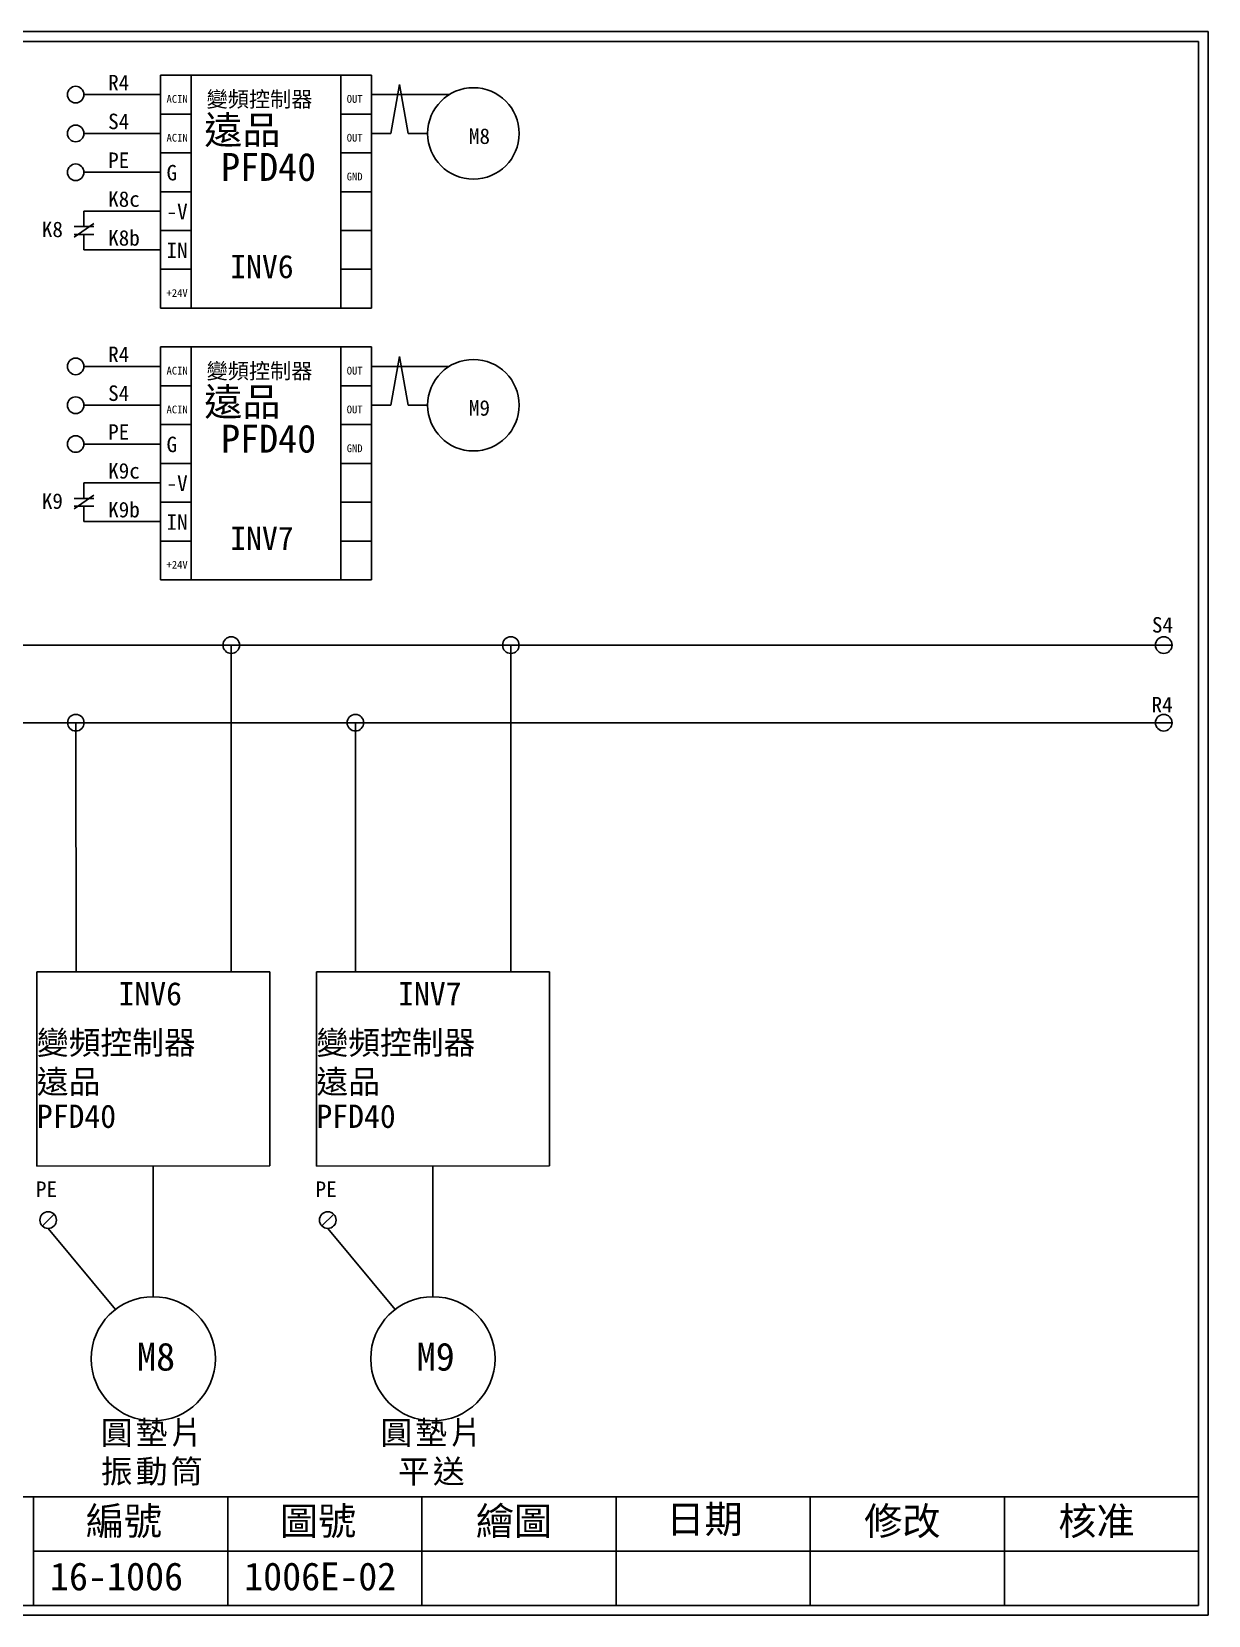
# Model space of a CAD drawing. Extents: x 10 to 297, y 3 to 207.
# Drawn here: x 145.5 to 297, y 3 to 207 of the extents above; entities that cross this region are included whole.
import ezdxf

# ---------------------------------------------------------------- set-up
doc = ezdxf.new("R2010")
doc.units = 0
doc.layers.get('0').update_dxf_attribs({"linetype": 'CONTINUOUS'})
doc.layers.add('圖框層', color=7, linetype='CONTINUOUS')
doc.layers.add('標尺寸層', color=3, linetype='CONTINUOUS')
doc.styles.add('STSL', font='kaiu.ttf')
doc.styles.add('標楷體', font='kaiu.ttf')

msp = doc.modelspace()

# ---------------------------------------------------------------- linework, layer by layer
at = {"color": 7}
for p, q in [((189.24, 201.36), (162.1, 201.36)), ((162.1, 201.36), (162.1, 196.36)), ((166.04, 196.36), (166.04, 201.36)), ((185.3, 201.36), (185.3, 196.36)), ((189.24, 196.36), (189.24, 201.36)), ((162.1, 196.36), (166.04, 196.36)), ((162.1, 196.36), (162.1, 191.36)), ((166.04, 191.36), (166.04, 196.36)), ((185.3, 196.36), (189.24, 196.36)), ((185.3, 196.36), (185.3, 191.36)), ((189.24, 191.36), (189.24, 196.36)), ((162.1, 191.36), (166.04, 191.36)), ((162.1, 191.36), (162.1, 186.36)), ((166.04, 186.36), (166.04, 191.36)), ((185.3, 191.36), (189.24, 191.36)), ((185.3, 191.36), (185.3, 186.36)), ((189.24, 186.36), (189.24, 191.36)), ((162.1, 186.36), (166.04, 186.36)), ((162.1, 186.36), (162.1, 181.36)), ((166.04, 181.36), (166.04, 186.36)), ((185.3, 186.36), (189.24, 186.36)), ((185.3, 186.36), (189.24, 186.36)), ((185.3, 186.36), (185.3, 181.36)), ((189.24, 181.36), (189.24, 186.36)), ((162.1, 181.36), (166.04, 181.36)), ((162.1, 181.36), (162.1, 176.36)), ((166.04, 176.36), (166.04, 181.36)), ((185.3, 181.36), (189.24, 181.36)), ((185.3, 181.36), (185.3, 176.36)), ((189.24, 176.36), (189.24, 181.36)), ((162.1, 176.36), (166.04, 176.36)), ((162.1, 176.36), (166.04, 176.36)), ((162.1, 176.36), (162.1, 171.36)), ((166.04, 171.36), (166.04, 176.36)), ((185.3, 176.36), (189.24, 176.36)), ((185.3, 176.36), (189.24, 176.36)), ((185.3, 176.36), (185.3, 171.36)), ((189.24, 171.36), (189.24, 176.36)), ((162.1, 171.36), (166.04, 171.36)), ((185.3, 171.36), (189.24, 171.36)), ((189.24, 166.36), (162.1, 166.36)), ((162.1, 166.36), (162.1, 161.36)), ((166.04, 161.36), (166.04, 166.36)), ((185.3, 166.36), (185.3, 161.36)), ((189.24, 161.36), (189.24, 166.36)), ((162.1, 161.36), (166.04, 161.36)), ((162.1, 161.36), (162.1, 156.36)), ((166.04, 156.36), (166.04, 161.36)), ((185.3, 161.36), (189.24, 161.36)), ((185.3, 161.36), (185.3, 156.36)), ((189.24, 156.36), (189.24, 161.36)), ((162.1, 156.36), (166.04, 156.36)), ((162.1, 156.36), (162.1, 151.36)), ((166.04, 151.36), (166.04, 156.36)), ((185.3, 156.36), (189.24, 156.36)), ((185.3, 156.36), (185.3, 151.36)), ((189.24, 151.36), (189.24, 156.36)), ((162.1, 151.36), (166.04, 151.36)), ((162.1, 151.36), (162.1, 146.36)), ((166.04, 146.36), (166.04, 151.36)), ((185.3, 151.36), (189.24, 151.36)), ((185.3, 151.36), (189.24, 151.36)), ((185.3, 151.36), (185.3, 146.36)), ((189.24, 146.36), (189.24, 151.36)), ((162.1, 146.36), (166.04, 146.36)), ((162.1, 146.36), (162.1, 141.36)), ((166.04, 141.36), (166.04, 146.36)), ((185.3, 146.36), (189.24, 146.36)), ((185.3, 146.36), (185.3, 141.36)), ((189.24, 141.36), (189.24, 146.36)), ((162.1, 141.36), (166.04, 141.36)), ((162.1, 141.36), (166.04, 141.36)), ((162.1, 141.36), (162.1, 136.36)), ((166.04, 136.36), (166.04, 141.36)), ((185.3, 141.36), (189.24, 141.36)), ((185.3, 141.36), (189.24, 141.36)), ((185.3, 141.36), (185.3, 136.36)), ((189.24, 136.36), (189.24, 141.36)), ((162.1, 136.36), (166.04, 136.36)), ((185.3, 136.36), (189.24, 136.36)), ((151.2, 117.96), (151.22, 85.87)), ((187.2, 117.96), (187.22, 85.87)), ((148.39, 54.67), (146.88, 53.16)), ((184.39, 54.67), (182.88, 53.16))]:
    msp.add_line(p, q, dxfattribs=at)
for centre, radius in [((151.17, 198.86), 1.07), ((151.17, 193.86), 1.07), ((151.17, 188.86), 1.07), ((151.17, 163.86), 1.07), ((151.17, 158.86), 1.07), ((151.17, 153.86), 1.07), ((171.2, 127.96), 1.07), ((207.2, 127.96), 1.07), ((291.26, 127.96), 1.07), ((151.19, 117.97), 1.07), ((187.19, 117.97), 1.07), ((291.26, 117.96), 1.07), ((147.63, 53.91), 1.07), ((183.63, 53.91), 1.07), ((161.16, 36.04), 8), ((197.16, 36.04), 8)]:
    msp.add_circle(centre, radius, dxfattribs=at)
at = {"layer": '圖框層', "color": 7}
for p, q in [((297, 206.97), (10, 206.97)), ((297, 3), (297, 206.97)), ((295.75, 205.72), (11.25, 205.72)), ((295.75, 4.25), (295.75, 205.72)), ((11.25, 18.25), (295.75, 18.25)), ((145.75, 4.25), (145.75, 18.25)), ((170.75, 4.25), (170.75, 18.25)), ((195.75, 4.25), (195.75, 18.25)), ((220.75, 4.25), (220.75, 18.25)), ((245.75, 4.25), (245.75, 18.25)), ((270.75, 4.25), (270.75, 18.25)), ((145.75, 11.25), (295.75, 11.25)), ((11.25, 4.25), (295.75, 4.25)), ((10, 3), (297, 3))]:
    msp.add_line(p, q, dxfattribs=at)
at = {"layer": '標尺寸層', "color": 7}
for p, q in [((166.04, 201.36), (162.1, 201.36)), ((192.87, 200.15), (191.74, 193.86)), ((192.87, 200.15), (193.99, 193.86)), ((162.1, 198.86), (152.24, 198.86)), ((189.24, 198.86), (199.27, 198.86)), ((151.17, 197.79), (151.17, 197.72)), ((166.04, 196.36), (162.1, 196.36)), ((162.1, 193.86), (152.24, 193.86)), ((189.24, 193.86), (191.74, 193.86)), ((193.99, 193.86), (196.5, 193.86)), ((151.17, 192.79), (151.17, 192.72)), ((166.04, 191.36), (162.1, 191.36)), ((166.04, 191.36), (162.1, 191.36)), ((151.17, 187.79), (151.17, 187.72)), ((162.1, 188.86), (152.24, 188.86)), ((166.04, 186.36), (162.1, 186.36)), ((189.24, 186.36), (185.3, 186.36)), ((162.1, 183.86), (152.24, 183.86)), ((152.24, 183.86), (152.24, 181.86)), ((153.51, 182.26), (150.98, 180.51)), ((150.99, 181.86), (153.49, 181.86)), ((150.99, 180.86), (153.49, 180.86)), ((152.24, 180.86), (152.24, 178.86)), ((166.04, 181.36), (162.1, 181.36)), ((189.24, 181.36), (185.3, 181.36)), ((162.1, 178.86), (152.24, 178.86)), ((166.04, 176.36), (162.1, 176.36)), ((189.24, 176.36), (185.3, 176.36)), ((162.1, 171.36), (189.24, 171.36)), ((166.04, 166.36), (162.1, 166.36)), ((162.1, 163.86), (152.24, 163.86)), ((189.24, 163.86), (199.27, 163.86)), ((192.87, 165.15), (191.74, 158.86)), ((192.87, 165.15), (193.99, 158.86)), ((151.17, 162.79), (151.17, 162.72)), ((166.04, 161.36), (162.1, 161.36)), ((151.17, 157.79), (151.17, 157.72)), ((162.1, 158.86), (152.24, 158.86)), ((189.24, 158.86), (191.74, 158.86)), ((193.99, 158.86), (196.5, 158.86)), ((166.04, 156.36), (162.1, 156.36)), ((166.04, 156.36), (162.1, 156.36)), ((162.1, 153.86), (152.24, 153.86)), ((151.17, 152.79), (151.17, 152.72)), ((166.04, 151.36), (162.1, 151.36)), ((189.24, 151.36), (185.3, 151.36)), ((153.51, 147.26), (150.98, 145.51)), ((162.1, 148.86), (152.24, 148.86)), ((152.24, 148.86), (152.24, 146.86)), ((150.99, 146.86), (153.49, 146.86)), ((150.99, 145.86), (153.49, 145.86)), ((152.24, 145.86), (152.24, 143.86)), ((166.04, 146.36), (162.1, 146.36)), ((189.24, 146.36), (185.3, 146.36)), ((162.1, 143.86), (152.24, 143.86)), ((166.04, 141.36), (162.1, 141.36)), ((189.24, 141.36), (185.3, 141.36)), ((162.1, 136.36), (189.24, 136.36)), ((15.29, 127.96), (217.6, 127.96)), ((171.2, 127.96), (171.19, 85.88)), ((171.19, 126.89), (171.19, 126.82)), ((207.2, 127.96), (207.19, 85.88)), ((207.19, 126.89), (207.19, 126.82)), ((217.6, 127.96), (292.33, 127.96)), ((291.26, 126.89), (291.26, 126.82)), ((15.29, 117.96), (197.6, 117.96)), ((151.19, 116.89), (151.19, 116.83)), ((187.19, 116.89), (187.19, 116.83)), ((197.6, 117.96), (292.33, 117.96)), ((291.26, 116.89), (291.26, 116.82)), ((146.17, 85.87), (171.16, 85.88)), ((146.17, 60.87), (146.17, 85.87)), ((171.16, 85.88), (176.16, 85.88)), ((176.16, 85.88), (176.16, 60.88)), ((182.17, 85.87), (207.16, 85.88)), ((182.17, 60.87), (182.17, 85.87)), ((207.16, 85.88), (212.16, 85.88)), ((212.16, 85.88), (212.16, 60.88)), ((176.16, 60.88), (146.17, 60.87)), ((161.16, 44.04), (161.16, 60.87)), ((212.16, 60.88), (182.17, 60.87)), ((197.16, 44.04), (197.16, 60.87)), ((147.63, 52.84), (156.31, 42.4)), ((183.63, 52.84), (192.31, 42.4))]:
    msp.add_line(p, q, dxfattribs=at)
for centre in [(202.38, 193.86), (202.38, 158.86)]:
    msp.add_circle(centre, 5.89, dxfattribs=at)

# ---------------------------------------------------------------- texts
at = {"color": 7, "char_height": 3, "width": 27.9333, "attachment_point": 2, "style": '標楷體'}
for s, insert in [('{\\T1.1;圓墊片\\P振動筒}', (161.16, 28.04)), ('{\\T1.1;圓墊片\\P平送}', (197.16, 28.04))]:
    msp.add_mtext(s, dxfattribs=dict(at, insert=insert))
at = {"layer": '圖框層', "color": 7, "style": 'STSL'}
for s, height, p in [('R4', 2, (155.35, 199.41)), ('ACIN', 1, (162.87, 197.81)), ('變頻控制器', 2, (168.02, 197.27)), ('OUT', 1, (186.07, 197.81)), ('S4', 2, (155.35, 194.41)), ('遠品', 3.6, (167.72, 192.49)), ('ACIN', 1, (162.87, 192.81)), ('OUT', 1, (186.07, 192.81)), ('M8', 2, (201.8, 192.51)), ('PE', 2, (155.35, 189.41)), ('G', 2, (162.87, 187.81)), ('PFD40', 3.6, (169.89, 187.75)), ('GND', 1, (186.07, 187.81)), ('K8c', 2, (155.35, 184.41)), ('-V', 2, (162.87, 182.81)), ('K8', 2, (146.81, 180.51)), ('K8b', 2, (155.35, 179.41)), ('IN', 2, (162.87, 177.81)), ('INV6', 3, (171.07, 175.22)), ('+24V', 1, (162.87, 172.81)), ('R4', 2, (155.35, 164.41)), ('ACIN', 1, (162.87, 162.81)), ('變頻控制器', 2, (168.02, 162.27)), ('OUT', 1, (186.07, 162.81)), ('S4', 2, (155.35, 159.41)), ('遠品', 3.6, (167.72, 157.49)), ('M9', 2, (201.8, 157.51)), ('ACIN', 1, (162.87, 157.81)), ('OUT', 1, (186.07, 157.81)), ('PE', 2, (155.35, 154.41)), ('PFD40', 3.6, (169.89, 152.75)), ('G', 2, (162.87, 152.81)), ('GND', 1, (186.07, 152.81)), ('K9c', 2, (155.35, 149.41)), ('-V', 2, (162.87, 147.81)), ('K9', 2, (146.81, 145.51)), ('K9b', 2, (155.35, 144.41)), ('IN', 2, (162.87, 142.81)), ('INV7', 3, (171.07, 140.22)), ('+24V', 1, (162.87, 137.81)), ('S4', 2, (289.74, 129.57)), ('R4', 2, (289.69, 119.29)), ('INV6', 3, (156.69, 81.56)), ('INV7', 3, (192.69, 81.56)), ('變頻控制器', 3, (146.17, 75.26)), ('變頻控制器', 3, (182.17, 75.26)), ('遠品', 3, (146.17, 70.23)), ('遠品', 3, (182.17, 70.23)), ('PFD40', 3, (146.17, 65.78)), ('PFD40', 3, (182.17, 65.78)), ('PE', 2, (146.05, 56.89)), ('PE', 2, (182.05, 56.89)), ('M8', 3.6, (159.08, 34.52)), ('M9', 3.6, (195.08, 34.52)), ('編號', 3.6, (152.47, 13.34)), ('圖號', 3.6, (177.47, 13.34)), ('繪圖', 3.6, (202.69, 13.34)), ('日期', 3.6, (227.22, 13.59)), ('修改', 3.6, (252.69, 13.34)), ('核准', 3.6, (277.69, 13.34)), ('16-1006', 3.6, (147.86, 6.22)), ('1006E-02', 3.6, (172.86, 6.22))]:
    msp.add_text(s, height=height, dxfattribs=at).set_placement(p)

doc.saveas('drawing.dxf')
